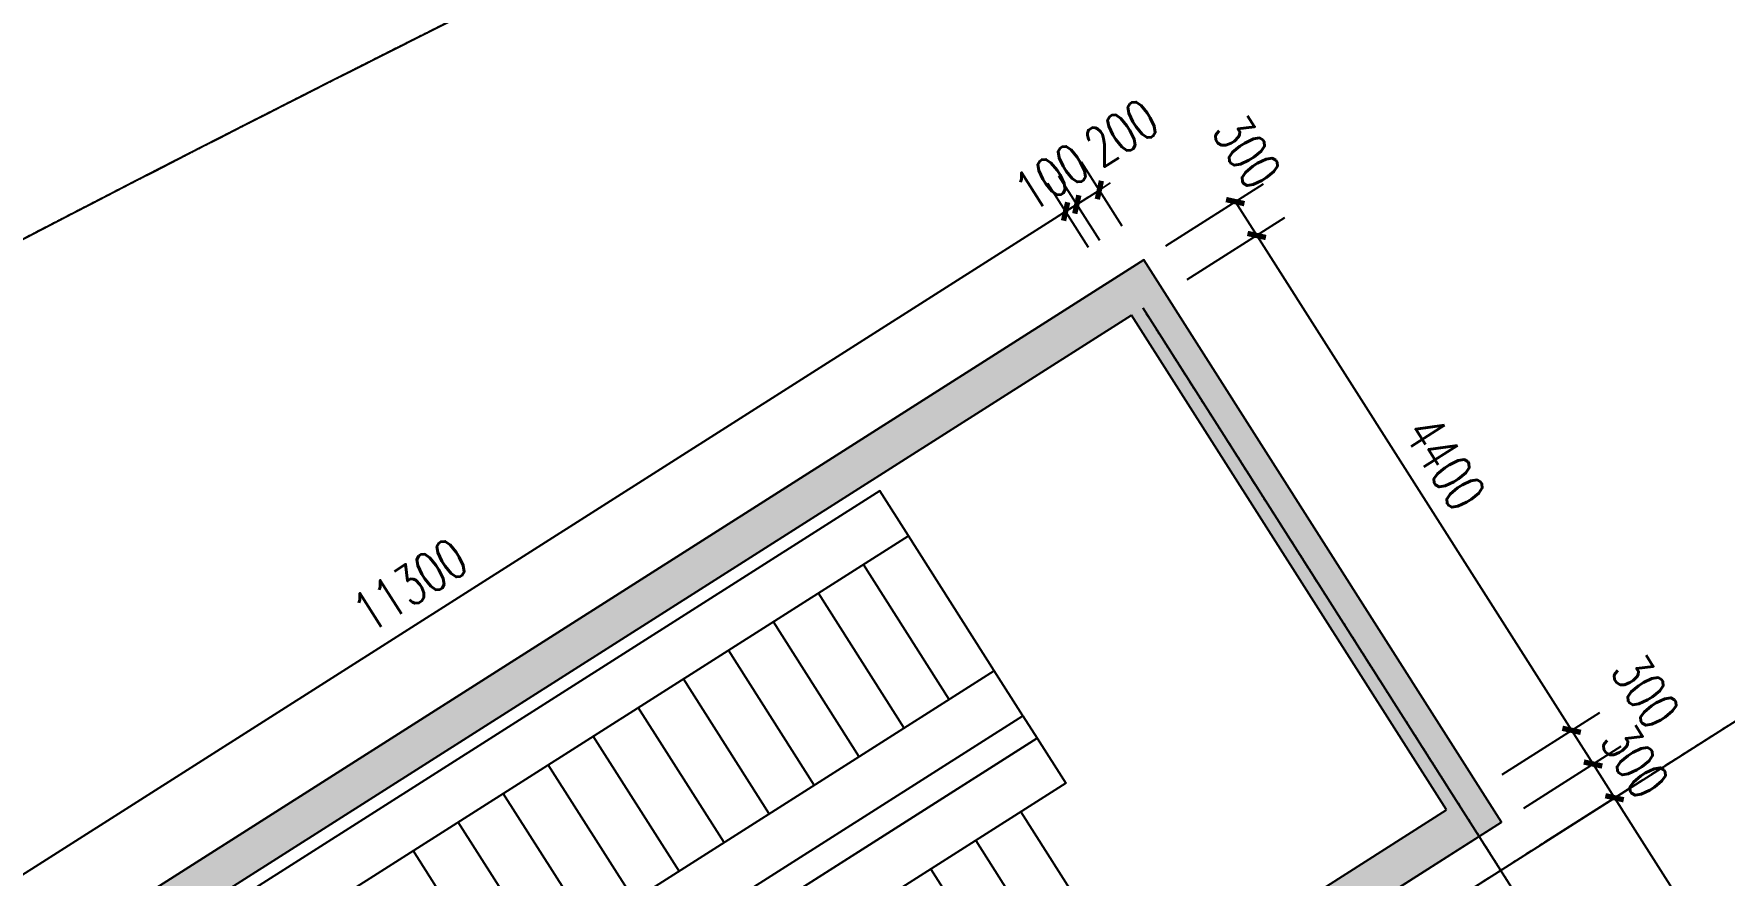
# Model space of a CAD drawing. Extents: x -46296 to 410892, y -135666 to 238728.
# Drawn here: x 93159 to 105833, y 186247 to 192559 of the extents above; entities that cross this region are included whole.
import ezdxf
from ezdxf.xclip import XClip

# ---------------------------------------------------------------- set-up
doc = ezdxf.new("R2010")
doc.units = 0
doc.header["$LTSCALE"] = 10
doc.header["$MEASUREMENT"] = 0
doc.header["$XCLIPFRAME"] = 0
for name, pattern in [('$0$DASH', [0.35, 0.25, -0.1]), ('ACAD_ISO04W100', [30, 24, -3, 0, -3]), ('DOTE', [2.42, 2, -0.2, 0.02, -0.2])]:
    doc.linetypes.add(name, pattern=pattern)
for name, color, linetype in [('01-标注_尺寸', 124, 'Continuous'), ('104-13 B0核心筒$0$05-填充_天正', 26, 'Continuous'), ('104-13 B0核心筒$0$A-E_电梯', 171, 'Continuous'), ('104-13 B0核心筒$0$A_STR-砼墙', 51, 'Continuous'), ('A-TECH_结构', 21, 'Continuous'), ('A_AXIS-轴线', 36, 'DOTE'), ('A_STR-砼墙', 51, 'Continuous'), ('M-用地 红线', 20, 'ACAD_ISO04W100')]:
    doc.layers.add(name, color=color, linetype=linetype)
doc.layers.add('104-13 B0核心筒$0$04-不打印_辅助线', color=165, linetype='Continuous', plot=False)
doc.styles.add('_TCH_DIM_T3', font='SIMPLEX', dxfattribs={"width": 0.705882, "bigfont": 'GBCBIG'})
doc.dimstyles.new('_TCH_ARCH&&100', dxfattribs={"dimtxt": 297.5, "dimasz": 100, "dimexe": 250, "dimexo": 300, "dimgap": 126.25, "dimtad": 1, "dimdec": 0, "dimzin": 0, "dimdsep": 46, "dimtxsty": '_TCH_DIM_T3', "dimblk": 'ARCHTICK', "dimcen": 0.09, "dimclrt": 7, "dimazin": 2, "dimtfac": 1, "dimtdec": 0, "dimtix": 1, "dimtmove": 2, "dimatfit": 3, "dimfxl": 0, "dimtolj": 1, "dimtzin": 0, "dimarcsym": 0})

# ---------------------------------------------------------------- blocks, each defined once
blk = doc.blocks.new('104 轴线')
for p, q in [((-279783, 168880), (-234647, 97919)), ((-296507, 152317), (-270772, 168686))]:
    blk.add_line(p, q)
at = {"layer": 'Defpoints'}
blk.add_lwpolyline([(13135, -2670), (19996, 9914), (18926, 200140), (-165691, 199501, 0.064843), (-234306, 190322, 0.064894), (-298282, 163874), (-300993, 152958), (-177498, -41043), (-162540, -55229), (-143745, -84755), (-123037, -89354), (13135, -2670)], format="xyb", close=True, dxfattribs=at)
blk = doc.blocks.new('104-13 B0核心筒')
at = {"layer": '104-13 B0核心筒$0$05-填充_天正'}
for points in [[(-600, 17900), (-300, 18200), (-5300, 18200), (-5000, 17900)], [(-5300, 6250), (-5000, 6600), (-5000, 17900), (-5300, 18200)], [(-400, 15100), (-400, 15200), (-300, 15200), (-300, 18200), (-600, 17900), (-600, 15200)]]:
    blk.add_hatch(color=256, dxfattribs=at).paths.add_polyline_path(points)
at = {"layer": '104-13 B0核心筒$0$A-E_电梯'}
for p, q in [((-3300, 15600), (-4500, 15600)), ((-3300, 15200), (-4500, 15200)), ((-2300, 15200), (-1100, 15200)), ((-3300, 14800), (-4500, 14800)), ((-2300, 14800), (-1100, 14800)), ((-3300, 14400), (-4500, 14400)), ((-2300, 14400), (-1100, 14400)), ((-3300, 14000), (-4500, 14000)), ((-3300, 13600), (-4500, 13600)), ((-3300, 13200), (-4500, 13200)), ((-3300, 12800), (-4500, 12800)), ((-3300, 12400), (-4500, 12400)), ((-3300, 12000), (-4500, 12000)), ((-3300, 11600), (-4500, 11600)), ((-3300, 11200), (-4500, 11200))]:
    blk.add_line(p, q, dxfattribs=at)
for points in [[(-4500, 15600), (-4900, 15600), (-4900, 8800), (-4500, 8800)], [(-2900, 15600), (-3300, 15600), (-3300, 8800), (-2900, 8800)], [(-2700, 8800), (-2900, 8800), (-2900, 15600), (-2700, 15600)], [(-2700, 15600), (-2300, 15600), (-2300, 9200), (-2700, 9200)]]:
    blk.add_lwpolyline(points, close=True, dxfattribs=at)
at = {"layer": '104-13 B0核心筒$0$A_STR-砼墙'}
for p, q in [((-300, 18200), (-5300, 18200)), ((-5300, 6250), (-5300, 18200)), ((-300, 15200), (-300, 18200)), ((-600, 17900), (-5000, 17900)), ((-5000, 6600), (-5000, 17900)), ((-600, 15200), (-600, 17900))]:
    blk.add_line(p, q, dxfattribs=at)
at = {"layer": '104-13 B0核心筒$0$04-不打印_辅助线'}
ref = blk.add_blockref('104 轴线', (287656, 163437), dxfattribs=dict(at, rotation=57.54087654753761))
XClip(ref).set_block_clipping_path([(-308258.2439484803, 159880.9876684749), (-256882.7738956955, 79110.5487782021), (-223300.1845035219, 100471.3503204154), (-274675.6545563068, 181241.7892106881)])
blk = doc.blocks.new('_ArchTick')
at = {"color": 0, "linetype": 'ByBlock', "const_width": 0.4}
blk.add_lwpolyline([(-0.5, -0.5), (0.5, 0.5)], dxfattribs=at)
blk = doc.blocks.new('*D2107')
at = {"layer": '01-标注_尺寸', "color": 0, "lineweight": -2, "transparency": 16777216}
for p, q in [((101067, 190955), (100761, 191436)), ((91360, 185161), (100895, 191226)), ((91532, 184891), (91226, 185372))]:
    blk.add_line(p, q, dxfattribs=at)
at = {"layer": 'Defpoints', "color": 0, "transparency": 16777216}
for p in [(100895, 191226), (101228, 190702), (91693, 184638)]:
    blk.add_point(p, dxfattribs=at)
at = {"layer": '01-标注_尺寸', "color": 0, "lineweight": -2, "transparency": 16777216, "xscale": 100, "yscale": 100, "zscale": 100}
for p, rotation in [((100895, 191226), 32.45912345246465), ((91360, 185161), 212.4591234524647)]:
    blk.add_blockref('_ArchTick', p, dxfattribs=dict(at, rotation=rotation))
at = {"layer": '01-标注_尺寸', "color": 7, "transparency": 16777216, "insert": (95980, 188425), "char_height": 297.5, "attachment_point": 5, "rotation": 32.4591, "style": '_TCH_DIM_T3'}
blk.add_mtext('\\A1;11300', dxfattribs=at)
blk = doc.blocks.new('*D2108')
at = {"layer": '01-标注_尺寸', "color": 0, "lineweight": -2, "transparency": 16777216}
for p, q in [((101067, 190955), (100761, 191436)), ((101151, 191009), (100845, 191490)), ((100895, 191226), (100979, 191279)), ((100979, 191279), (101064, 191333)), ((100895, 191226), (100810, 191172))]:
    blk.add_line(p, q, dxfattribs=at)
at = {"layer": 'Defpoints', "color": 0, "transparency": 16777216}
for p in [(100979, 191279), (101312, 190756), (101228, 190702)]:
    blk.add_point(p, dxfattribs=at)
at = {"layer": '01-标注_尺寸', "color": 0, "lineweight": -2, "transparency": 16777216, "xscale": 100, "yscale": 100, "zscale": 100}
for p, rotation in [((100895, 191226), 32.45912345245276), ((100979, 191279), 212.4591234524528)]:
    blk.add_blockref('_ArchTick', p, dxfattribs=dict(at, rotation=rotation))
at = {"layer": '01-标注_尺寸', "color": 7, "transparency": 16777216, "insert": (100789, 191484), "char_height": 297.5, "attachment_point": 5, "rotation": 32.4591, "style": '_TCH_DIM_T3'}
blk.add_mtext('\\A1;100', dxfattribs=at)
blk = doc.blocks.new('*D2109')
at = {"layer": '01-标注_尺寸', "color": 0, "lineweight": -2, "transparency": 16777216}
for p, q in [((101320, 191116), (101014, 191597)), ((101151, 191009), (100845, 191490)), ((100979, 191279), (101148, 191387)), ((101148, 191387), (101232, 191440)), ((100979, 191279), (100895, 191226))]:
    blk.add_line(p, q, dxfattribs=at)
at = {"layer": 'Defpoints', "color": 0, "transparency": 16777216}
for p in [(101148, 191387), (101312, 190756), (101481, 190863)]:
    blk.add_point(p, dxfattribs=at)
at = {"layer": '01-标注_尺寸', "color": 0, "lineweight": -2, "transparency": 16777216, "xscale": 100, "yscale": 100, "zscale": 100}
for p, rotation in [((101148, 191387), 212.4591234524674), ((100979, 191279), 32.45912345246738)]:
    blk.add_blockref('_ArchTick', p, dxfattribs=dict(at, rotation=rotation))
at = {"layer": '01-标注_尺寸', "color": 7, "transparency": 16777216, "insert": (101313, 191817), "char_height": 297.5, "attachment_point": 5, "rotation": 32.4591, "style": '_TCH_DIM_T3'}
blk.add_mtext('\\A1;200', dxfattribs=at)
blk = doc.blocks.new('*D2143')
at = {"layer": '01-标注_尺寸', "color": 0, "lineweight": -2, "transparency": 16777216}
for p, q in [((104491, 186497), (105222, 186962)), ((105011, 186828), (107265, 183284)), ((106745, 182953), (107476, 183418))]:
    blk.add_line(p, q, dxfattribs=at)
at = {"layer": 'Defpoints', "color": 0, "transparency": 16777216}
for p in [(104238, 186336), (107265, 183284), (106492, 182792)]:
    blk.add_point(p, dxfattribs=at)
at = {"layer": '01-标注_尺寸', "color": 0, "lineweight": -2, "transparency": 16777216, "xscale": 100, "yscale": 100, "zscale": 100}
for p, rotation in [((105011, 186828), 122.4591234524606), ((107265, 183284), 302.4591234524605)]:
    blk.add_blockref('_ArchTick', p, dxfattribs=dict(at, rotation=rotation))
at = {"layer": '01-标注_尺寸', "color": 7, "transparency": 16777216, "insert": (106370, 185203), "char_height": 297.5, "attachment_point": 5, "rotation": 302.4591, "style": '_TCH_DIM_T3'}
blk.add_mtext('\\A1;4200', dxfattribs=at)
blk = doc.blocks.new('*D2144')
at = {"layer": '01-标注_尺寸', "color": 0, "lineweight": -2, "transparency": 16777216}
for p, q in [((104330, 186750), (105061, 187215)), ((104850, 187081), (104797, 187165)), ((104850, 187081), (105011, 186828)), ((104491, 186497), (105222, 186962)), ((105011, 186828), (105065, 186743))]:
    blk.add_line(p, q, dxfattribs=at)
at = {"layer": 'Defpoints', "color": 0, "transparency": 16777216}
for p in [(105011, 186828), (104077, 186589), (104238, 186336)]:
    blk.add_point(p, dxfattribs=at)
at = {"layer": '01-标注_尺寸', "color": 0, "lineweight": -2, "transparency": 16777216, "xscale": 100, "yscale": 100, "zscale": 100}
for p, rotation in [((104850, 187081), 302.4591234524626), ((105011, 186828), 122.4591234524626)]:
    blk.add_blockref('_ArchTick', p, dxfattribs=dict(at, rotation=rotation))
at = {"layer": '01-标注_尺寸', "color": 7, "transparency": 16777216, "insert": (105163, 187102), "char_height": 297.5, "attachment_point": 5, "rotation": 302.4591, "style": '_TCH_DIM_T3'}
blk.add_mtext('\\A1;300', dxfattribs=at)
blk = doc.blocks.new('*D2145')
at = {"layer": '01-标注_尺寸', "color": 0, "lineweight": -2, "transparency": 16777216}
for p, q in [((104169, 187003), (104900, 187468)), ((104689, 187334), (104850, 187081)), ((104330, 186750), (105061, 187215))]:
    blk.add_line(p, q, dxfattribs=at)
at = {"layer": 'Defpoints', "color": 0, "transparency": 16777216}
for p in [(104850, 187081), (103916, 186842), (104077, 186589)]:
    blk.add_point(p, dxfattribs=at)
at = {"layer": '01-标注_尺寸', "color": 0, "lineweight": -2, "transparency": 16777216, "xscale": 100, "yscale": 100, "zscale": 100}
for p, rotation in [((104689, 187334), 122.4591234524574), ((104850, 187081), 302.4591234524574)]:
    blk.add_blockref('_ArchTick', p, dxfattribs=dict(at, rotation=rotation))
at = {"layer": '01-标注_尺寸', "color": 7, "transparency": 16777216, "insert": (105243, 187627), "char_height": 297.5, "attachment_point": 5, "rotation": 302.4591, "style": '_TCH_DIM_T3'}
blk.add_mtext('\\A1;300', dxfattribs=at)
blk = doc.blocks.new('*D2146')
at = {"layer": '01-标注_尺寸', "color": 0, "lineweight": -2, "transparency": 16777216}
for p, q in [((101807, 190715), (102539, 191181)), ((102328, 191046), (104689, 187334)), ((104169, 187003), (104900, 187468))]:
    blk.add_line(p, q, dxfattribs=at)
at = {"layer": 'Defpoints', "color": 0, "transparency": 16777216}
for p in [(101554, 190554), (104689, 187334), (103916, 186842)]:
    blk.add_point(p, dxfattribs=at)
at = {"layer": '01-标注_尺寸', "color": 0, "lineweight": -2, "transparency": 16777216, "xscale": 100, "yscale": 100, "zscale": 100}
for p, rotation in [((102328, 191046), 122.4591234524608), ((104689, 187334), 302.4591234524607)]:
    blk.add_blockref('_ArchTick', p, dxfattribs=dict(at, rotation=rotation))
at = {"layer": '01-标注_尺寸', "color": 7, "transparency": 16777216, "insert": (103741, 189338), "char_height": 297.5, "attachment_point": 5, "rotation": 302.4591, "style": '_TCH_DIM_T3'}
blk.add_mtext('\\A1;4400', dxfattribs=at)
blk = doc.blocks.new('*D2147')
at = {"layer": '01-标注_尺寸', "color": 0, "lineweight": -2, "transparency": 16777216}
for p, q in [((101646, 190969), (102378, 191434)), ((102167, 191300), (102328, 191046)), ((101807, 190715), (102539, 191181))]:
    blk.add_line(p, q, dxfattribs=at)
at = {"layer": 'Defpoints', "color": 0, "transparency": 16777216}
for p in [(102328, 191046), (101393, 190808), (101554, 190554)]:
    blk.add_point(p, dxfattribs=at)
at = {"layer": '01-标注_尺寸', "color": 0, "lineweight": -2, "transparency": 16777216, "xscale": 100, "yscale": 100, "zscale": 100}
for p, rotation in [((102167, 191300), 122.4591234524602), ((102328, 191046), 302.4591234524602)]:
    blk.add_blockref('_ArchTick', p, dxfattribs=dict(at, rotation=rotation))
at = {"layer": '01-标注_尺寸', "color": 7, "transparency": 16777216, "insert": (102254, 191675), "char_height": 297.5, "attachment_point": 5, "rotation": 302.4591, "style": '_TCH_DIM_T3'}
blk.add_mtext('\\A1;300', dxfattribs=at)

msp = doc.modelspace()

# ---------------------------------------------------------------- linework, layer by layer
at = {"layer": 'A-TECH_结构'}
msp.add_lwpolyline([(115022.3, 188183.1, 0.4053451), (104932, 173573.6, -0.7776083)], format="xyb", dxfattribs=at)
at = {"layer": 'A-TECH_结构', "color": 6, "linetype": '$0$DASH'}
msp.add_lwpolyline([(115080.7, 187888.8, 0.4053451), (105227.9, 173623.1, 0.4053451)], format="xyb", dxfattribs=at)
at = {"layer": 'A_STR-砼墙'}
msp.add_lwpolyline([(166589.5, 176618.7), (129202, 196081.4), (124261.4, 186590.5), (123239.9, 187122.2, 0.4682653), (105289.1, 179286.2), (101632.9, 185034.3), (104164.3, 186644.4), (101480.8, 190863.3), (89840.9, 183459.5), (87649.8, 174224.9), (122929.1, 118760.2), (136345.1, 127293.7), (140665.5, 120501.3), (146993.8, 124526.5)], format="xyb", dxfattribs=at)
at = {"layer": 'M-用地 红线', "ltscale": 0.05}
msp.add_lwpolyline([(401252, 31537.3), (406201, 40615.3), (406004, 75614.3), (410892, 95642.3), (410198, 218797.3), (390086, 238728.3), (215507, 238124.3, 0.0374861), (172964, 234781.3, 0.0374849), (131398, 225125.3), (114193, 213768.3), (100383, 207916.3), (86907, 201333.3), (82974, 185497.3, -0.0648942), (146950, 211945.3, -0.0648429), (215565, 221124.3), (400182, 221763.3), (401252, 31537.3)], format="xyb", close=True, dxfattribs=at)

# ---------------------------------------------------------------- block references
at = {"rotation": 302.4591234524621}
msp.add_blockref('104-13 B0核心筒', (88968.6, 176623.3), dxfattribs=at)
at = {"layer": 'A_AXIS-轴线'}
msp.add_blockref('104 轴线', (381256.4, 21622.8), dxfattribs=at)

# ---------------------------------------------------------------- dimensions: what is measured, and where the dimension line sits
at = {"layer": '01-标注_尺寸'}
for base, p1, p2, angle, picture, middle in [((101147.9, 191386.5), (101312, 190755.9), (101480.8, 190863.3), 32.45912, '*D2109', (101312.5, 191817.2)), ((102327.8, 191046.5), (101393.2, 190807.6), (101554.2, 190554.4), 302.45912, '*D2147', (102253.9, 191675)), ((104850.3, 187080.7), (103915.7, 186841.8), (104076.7, 186588.7), 302.45912, '*D2145', (105243.5, 187627.1))]:
    dim = msp.add_linear_dim(base=base, p1=p1, p2=p2, angle=angle, dimstyle='_TCH_ARCH&&100', dxfattribs=at)
    dim.commit()
    dim.dimension.update_dxf_attribs({"geometry": picture, "text_midpoint": middle, "dimtype": 129})
for p1, p2, distance, picture, middle in [((101227.6, 190702.2), (101312, 190755.9), 620.2, '*D2108', (100789.4, 191484.4)), ((91693, 184637.6), (101227.6, 190702.2), 620.2, '*D2107', (95979.9, 188425.2)), ((101554.2, 190554.4), (103915.7, 186841.8), 916.8, '*D2146', (103740.6, 189337.8)), ((104076.7, 186588.7), (104237.7, 186335.6), 916.8, '*D2144', (105162.8, 187101.8)), ((104237.7, 186335.6), (106491.8, 182791.7), 916.8, '*D2143', (106370.4, 185203.3))]:
    dim = msp.add_aligned_dim(p1=p1, p2=p2, distance=distance, dimstyle='_TCH_ARCH&&100', dxfattribs=at)
    dim.commit()
    dim.dimension.update_dxf_attribs({"geometry": picture, "text_midpoint": middle})

doc.saveas('drawing.dxf')
